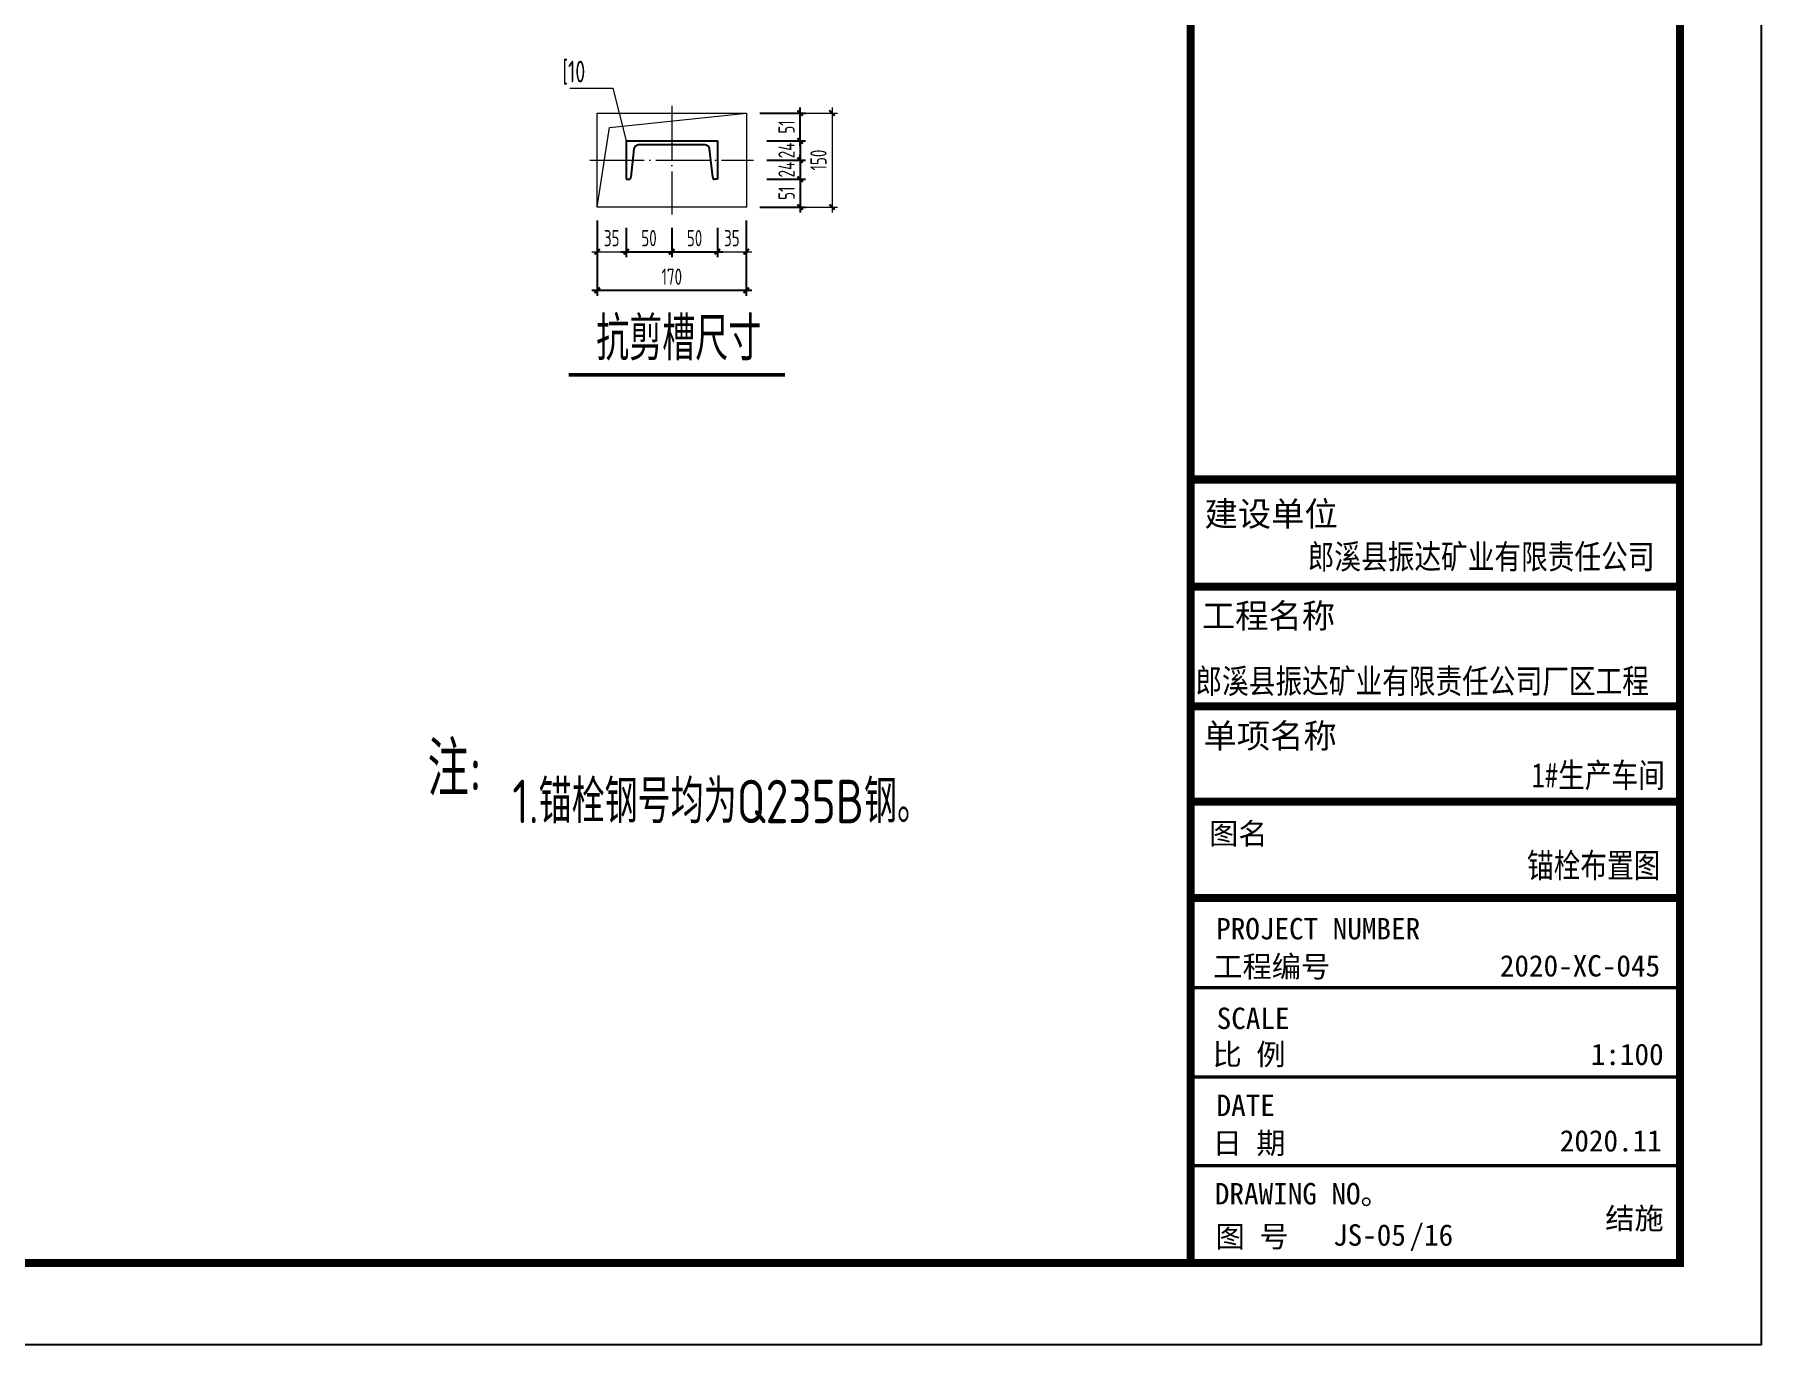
# Model space of a CAD drawing. Extents: x 69728788 to 150676229, y 15322671 to 43663798.
# Drawn here: x 75233381 to 75275784, y 20524503 to 20556665 of the extents above; entities that cross this region are included whole.
import ezdxf
from ezdxf.enums import TextEntityAlignment as Align

# ---------------------------------------------------------------- set-up
doc = ezdxf.new("R2010")
doc.units = 0
doc.header["$LTSCALE"] = 1000
doc.header["$MEASUREMENT"] = 0
doc.linetypes.add('4', pattern=[5, 1.5, -1, 1.5, -1])
doc.linetypes.add('DOTE', pattern=[2.42, 2, -0.2, 0.02, -0.2])
doc.layers.get('0').update_dxf_attribs({"linetype": 'CONTINUOUS'})
doc.layers.get('DEFPOINTS').update_dxf_attribs({"linetype": 'CONTINUOUS'})
for name, color, linetype in [('AXIS', 3, 'CONTINUOUS'), ('COLU', 7, 'CONTINUOUS'), ('DIM', 3, 'CONTINUOUS'), ('NUM', 7, 'CONTINUOUS'), ('OTHER', 7, 'CONTINUOUS'), ('PUB_TITLE', 4, 'CONTINUOUS'), ('TEXT', 7, 'CONTINUOUS'), ('一般文字', 6, 'CONTINUOUS'), ('图框', 253, 'CONTINUOUS'), ('钢板标注', 253, 'CONTINUOUS')]:
    doc.layers.add(name, color=color, linetype=linetype)
doc.styles.add('-黑体', font='simhei.ttf')
doc.styles.add('TSSD_Dimension', font='Tssdeng.shx', dxfattribs={"width": 0.7, "bigfont": 'hztxt.shx'})
doc.styles.add('TSSD_Rein', font='atssdeng.shx', dxfattribs={"width": 0.7, "bigfont": 'atssdchn.shx'})
doc.styles.add('宋体', font='', dxfattribs={"width": 0.8})
doc.styles.add('黑体', font='simhei.ttf', dxfattribs={"width": 0.6, "height": 4.3})
doc.styles.get('宋体').set_extended_font_data('SimSun')
doc.dimstyles.new('TSSD_10_100', dxfattribs={"dimtxt": 300, "dimasz": 100, "dimexe": 100, "dimexo": 250, "dimgap": 100, "dimtad": 1, "dimdec": 0, "dimlfac": 0.1, "dimzin": 0, "dimdsep": 46, "dimtxsty": 'TSSD_Dimension', "dimblk": 'ARCHTICK', "dimcen": 0, "dimdle": 100, "dimclrt": 7, "dimadec": 0, "dimazin": 0, "dimtfac": 1, "dimtdec": 0, "dimtix": 1, "dimtmove": 2, "dimatfit": 3, "dimldrblk": 'ARCHTICK', "dimfxl": 1, "dimtolj": 1, "dimtzin": 0, "dimarcsym": 0})

# ---------------------------------------------------------------- blocks, each defined once
blk = doc.blocks.new('A$C77486477')
at = {"layer": '钢板标注', "color": 1, "linetype": '4'}
for p, q in [((-544, 23, 1102), (-544, -242, 1102)), ((-544, 23, 1102), (86, 23, 1102)), ((86, 23, 1102), (86, -242, 1102)), ((-490, -32, 1102), (-512, -228, 1102)), ((2, -4, 1102), (-460, -4, 1102)), ((54, -228, 1102), (32, -32, 1102)), ((-544, -242, 1102), (-524, -242, 1102)), ((86, -242, 1102), (67, -242, 1102))]:
    blk.add_line(p, q, dxfattribs=at)
at = {"layer": '钢板标注'}
for centre, radius, start, end in [((-458, -37, 1102), 32.6, 93.4084, 170.881), ((0, -37, 1102), 32.6, 9.119, 86.5916), ((-524, -230, 1102), 11.8, 266.2349, 9.4759), ((66, -230, 1102), 11.8, 170.5243, 273.765)]:
    blk.add_arc(centre, radius, start, end, dxfattribs=at)
blk = doc.blocks.new('_ArchTick')
at = {"color": 0, "linetype": 'ByBlock', "const_width": 0.4}
blk.add_lwpolyline([(-0.5, -0.5), (0.5, 0.5)], dxfattribs=at)
blk = doc.blocks.new('*D68')
at = {"layer": 'DEFPOINTS', "color": 0}
for p in [(73039821, 21796594), (73039821, 21796240), (73040682, 21796240)]:
    blk.add_point(p, dxfattribs=at)
at = {"layer": 'DIM', "color": 0, "lineweight": -2}
for p, q in [((73040071, 21796594), (73040782, 21796594)), ((73040682, 21796594), (73040682, 21796694)), ((73040682, 21796594), (73040682, 21796240)), ((73040071, 21796240), (73040782, 21796240)), ((73040682, 21796240), (73040682, 21796140))]:
    blk.add_line(p, q, dxfattribs=at)
at = {"layer": 'DIM', "color": 0, "lineweight": -2, "xscale": 100, "yscale": 100, "zscale": 100}
for p, rotation in [((73040682, 21796594), 270), ((73040682, 21796240), 90)]:
    blk.add_blockref('_ArchTick', p, dxfattribs=dict(at, rotation=rotation))
at = {"layer": 'DIM', "color": 7, "lineweight": 5, "insert": (73040432, 21796417), "char_height": 300, "attachment_point": 5, "rotation": 90, "style": 'TSSD_Dimension'}
blk.add_mtext('\\A1;24', dxfattribs=at)
blk = doc.blocks.new('*D69')
at = {"layer": 'DEFPOINTS', "color": 0}
for p in [(73039821, 21796240), (73039821, 21795887), (73040682, 21795887)]:
    blk.add_point(p, dxfattribs=at)
at = {"layer": 'DIM', "color": 0, "lineweight": -2}
for p, q in [((73040071, 21796240), (73040782, 21796240)), ((73040682, 21796240), (73040682, 21796340)), ((73040682, 21796240), (73040682, 21795887)), ((73040071, 21795887), (73040782, 21795887)), ((73040682, 21795887), (73040682, 21795787))]:
    blk.add_line(p, q, dxfattribs=at)
at = {"layer": 'DIM', "color": 0, "lineweight": -2, "xscale": 100, "yscale": 100, "zscale": 100}
for p, rotation in [((73040682, 21796240), 270), ((73040682, 21795887), 90)]:
    blk.add_blockref('_ArchTick', p, dxfattribs=dict(at, rotation=rotation))
at = {"layer": 'DIM', "color": 7, "lineweight": 5, "insert": (73040432, 21796064), "char_height": 300, "attachment_point": 5, "rotation": 90, "style": 'TSSD_Dimension'}
blk.add_mtext('\\A1;24', dxfattribs=at)
blk = doc.blocks.new('*D70')
at = {"layer": 'DEFPOINTS', "color": 0}
for p in [(73039691, 21797107, -512), (73040682, 21797107), (73039827, 21796594)]:
    blk.add_point(p, dxfattribs=at)
at = {"layer": 'DIM', "color": 0, "lineweight": -2}
for p, q in [((73040682, 21796494), (73040682, 21797207)), ((73039941, 21797107), (73040782, 21797107)), ((73040077, 21796594), (73040782, 21796594))]:
    blk.add_line(p, q, dxfattribs=at)
at = {"layer": 'DIM', "color": 0, "lineweight": -2, "xscale": 100, "yscale": 100, "zscale": 100}
for p, rotation in [((73040682, 21797107), 90), ((73040682, 21796594), 270)]:
    blk.add_blockref('_ArchTick', p, dxfattribs=dict(at, rotation=rotation))
at = {"layer": 'DIM', "color": 7, "lineweight": 5, "insert": (73040432, 21796850), "char_height": 300, "attachment_point": 5, "rotation": 90, "style": 'TSSD_Dimension'}
blk.add_mtext('\\A1;51', dxfattribs=at)
blk = doc.blocks.new('*D71')
at = {"layer": 'DEFPOINTS', "color": 0}
for p in [(73039827, 21795887), (73039691, 21795374, -512), (73040682, 21795374)]:
    blk.add_point(p, dxfattribs=at)
at = {"layer": 'DIM', "color": 0, "lineweight": -2}
for p, q in [((73040077, 21795887), (73040782, 21795887)), ((73040682, 21795987), (73040682, 21795274)), ((73039941, 21795374), (73040782, 21795374))]:
    blk.add_line(p, q, dxfattribs=at)
at = {"layer": 'DIM', "color": 0, "lineweight": -2, "xscale": 100, "yscale": 100, "zscale": 100}
for p, rotation in [((73040682, 21795887), 90), ((73040682, 21795374), 270)]:
    blk.add_blockref('_ArchTick', p, dxfattribs=dict(at, rotation=rotation))
at = {"layer": 'DIM', "color": 7, "lineweight": 5, "insert": (73040432, 21795630), "char_height": 300, "attachment_point": 5, "rotation": 90, "style": 'TSSD_Dimension'}
blk.add_mtext('\\A1;51', dxfattribs=at)
blk = doc.blocks.new('*D72')
at = {"layer": 'DEFPOINTS', "color": 0}
for p in [(73037478, 21795240), (73038318, 21795240), (73038318, 21794552)]:
    blk.add_point(p, dxfattribs=at)
at = {"layer": 'DIM', "color": 0, "lineweight": -2}
for p, q in [((73037478, 21794990), (73037478, 21794452)), ((73038318, 21794990), (73038318, 21794452)), ((73037378, 21794552), (73038418, 21794552))]:
    blk.add_line(p, q, dxfattribs=at)
at = {"layer": 'DIM', "color": 0, "lineweight": -2, "xscale": 100, "yscale": 100, "zscale": 100, "rotation": 180}
blk.add_blockref('_ArchTick', (73037478, 21794552), dxfattribs=at)
at = {"layer": 'DIM', "color": 0, "lineweight": -2, "xscale": 100, "yscale": 100, "zscale": 100}
blk.add_blockref('_ArchTick', (73038318, 21794552), dxfattribs=at)
at = {"layer": 'DIM', "color": 7, "lineweight": 5, "insert": (73037898, 21794802), "char_height": 300, "attachment_point": 5, "style": 'TSSD_Dimension'}
blk.add_mtext('\\A1;50', dxfattribs=at)
blk = doc.blocks.new('*D73')
at = {"layer": 'DEFPOINTS', "color": 0}
for p in [(73038318, 21795240), (73039158, 21795240), (73039158, 21794552)]:
    blk.add_point(p, dxfattribs=at)
at = {"layer": 'DIM', "color": 0, "lineweight": -2}
for p, q in [((73038318, 21794990), (73038318, 21794452)), ((73039158, 21794990), (73039158, 21794452)), ((73038218, 21794552), (73039258, 21794552))]:
    blk.add_line(p, q, dxfattribs=at)
at = {"layer": 'DIM', "color": 0, "lineweight": -2, "xscale": 100, "yscale": 100, "zscale": 100, "rotation": 180}
blk.add_blockref('_ArchTick', (73038318, 21794552), dxfattribs=at)
at = {"layer": 'DIM', "color": 0, "lineweight": -2, "xscale": 100, "yscale": 100, "zscale": 100}
blk.add_blockref('_ArchTick', (73039158, 21794552), dxfattribs=at)
at = {"layer": 'DIM', "color": 7, "lineweight": 5, "insert": (73038738, 21794802), "char_height": 300, "attachment_point": 5, "style": 'TSSD_Dimension'}
blk.add_mtext('\\A1;50', dxfattribs=at)
blk = doc.blocks.new('*D74')
at = {"layer": 'DEFPOINTS', "color": 0}
for p in [(73036945, 21795374, -256), (73039691, 21795374, -256), (73039691, 21793842)]:
    blk.add_point(p, dxfattribs=at)
at = {"layer": 'DIM', "color": 0, "lineweight": -2}
for p, q in [((73036945, 21795124), (73036945, 21793742)), ((73039691, 21795124), (73039691, 21793742)), ((73036845, 21793842), (73039791, 21793842))]:
    blk.add_line(p, q, dxfattribs=at)
at = {"layer": 'DIM', "color": 0, "lineweight": -2, "xscale": 100, "yscale": 100, "zscale": 100, "rotation": 180}
blk.add_blockref('_ArchTick', (73036945, 21793842), dxfattribs=at)
at = {"layer": 'DIM', "color": 0, "lineweight": -2, "xscale": 100, "yscale": 100, "zscale": 100}
blk.add_blockref('_ArchTick', (73039691, 21793842), dxfattribs=at)
at = {"layer": 'DIM', "color": 7, "lineweight": 5, "insert": (73038318, 21794092), "char_height": 300, "attachment_point": 5, "style": 'TSSD_Dimension'}
blk.add_mtext('\\A1;170', dxfattribs=at)
blk = doc.blocks.new('125663')
at = {"layer": 'AXIS', "linetype": 'DOTE', "lineweight": 5, "ltscale": 0.5}
for p, q in [((73038317.9, 21797240.3, -256), (73038317.9, 21795240.3, -256)), ((73036811.2, 21796240.3, -256), (73039824.6, 21796240.3, -256))]:
    blk.add_line(p, q, dxfattribs=at)
at = {"layer": 'COLU', "lineweight": 5}
for p, q in [((73036439.3, 21797562.2, 256), (73037233.3, 21797562.2, 256)), ((73037233.3, 21797562.2, 256), (73037477.9, 21796593.6, -256)), ((73036944.6, 21795373.6, -256), (73037173.5, 21796841.6)), ((73037173.5, 21796841.6), (73039691.2, 21797106.9, -256))]:
    blk.add_line(p, q, dxfattribs=at)
at = {"layer": 'COLU', "lineweight": 5, "elevation": -256}
blk.add_lwpolyline([(73036944.6, 21797106.9), (73039691.2, 21797106.9), (73039691.2, 21795373.6), (73036944.6, 21795373.6)], close=True, dxfattribs=at)
at = {"layer": 'DIM', "lineweight": 5}
for p, q in [((73041269.9, 21797206.9, 256), (73041269.9, 21795273.6, 256)), ((73040664.9, 21797106.9, 256), (73041369.9, 21797106.9, 256)), ((73040529.4, 21795373.6, 256), (73041369.9, 21795373.6, 256)), ((73036944.6, 21795123.6), (73036944.6, 21794452)), ((73037477.9, 21794990.3), (73037477.9, 21794452)), ((73039157.9, 21794990.3), (73039157.9, 21794452)), ((73039691.2, 21795123.6), (73039691.2, 21794452)), ((73036844.6, 21794552), (73037577.9, 21794552)), ((73039057.9, 21794552), (73039791.2, 21794552))]:
    blk.add_line(p, q, dxfattribs=at)
at = {"layer": 'NUM', "const_width": 66.7}
blk.add_lwpolyline([(73040401.6, 21792284.8), (73036418.6, 21792284.8)], dxfattribs=at)
at = {"layer": 'COLU', "lineweight": 5, "xscale": 2.66666667163372, "yscale": 2.66666666790843, "zscale": 2.666666666666666}
blk.add_blockref('A$C77486477', (73038928.2, 21796531.5, -3194.7), dxfattribs=at)
at = {"layer": 'DIM', "lineweight": 5, "xscale": 100, "yscale": 100, "zscale": 100}
for p, rotation in [((73041269.9, 21797106.9, 256), 90), ((73041269.9, 21795373.6, 256), 270), ((73036944.6, 21794552), 180), ((73039157.9, 21794552), 180)]:
    blk.add_blockref('_ArchTick', p, dxfattribs=dict(at, rotation=rotation))
for p in [(73037477.9, 21794552), (73039691.2, 21794552)]:
    blk.add_blockref('_ArchTick', p, dxfattribs=at)
at = {"layer": 'DIM', "color": 7, "lineweight": 5, "insert": (73041019.9, 21796240.3, 256), "char_height": 300, "attachment_point": 5, "rotation": 90, "style": 'TSSD_Dimension'}
blk.add_mtext('150', dxfattribs=at)
at = {"layer": 'DIM', "color": 7, "lineweight": 5, "char_height": 300, "attachment_point": 5, "style": 'TSSD_Dimension'}
for insert in [(73037211.2, 21794802), (73039424.6, 21794802)]:
    blk.add_mtext('35', dxfattribs=dict(at, insert=insert))
at = {"layer": 'TEXT', "lineweight": 5, "style": 'TSSD_Rein', "width": 0.7}
blk.add_text('[10', height=400, dxfattribs=at).set_placement((73036303.2, 21797670.3, 256))
at = {"layer": 'TEXT', "lineweight": 5, "style": 'TSSD_Rein', "width": 0.8}
blk.add_text('抗剪槽尺寸', height=800, dxfattribs=at).set_placement((73038445.7, 21792551.4), align=Align.CENTER)
at = {"layer": 'DIM', "lineweight": 5}
for base, p1, p2, angle, picture, middle in [((73040681.8, 21797106.9, 256), (73039826.8, 21796593.6, 256), (73039691.2, 21797106.9, -256), 90, '*D70', (73040431.8, 21796850.3, 256)), ((73040681.8, 21795373.6, 256), (73039826.8, 21795886.9, 256), (73039691.2, 21795373.6, -256), 270, '*D71', (73040431.8, 21795630.3, 256))]:
    dim = blk.add_linear_dim(base=base, p1=p1, p2=p2, angle=angle, dimstyle='TSSD_10_100', dxfattribs=at)
    dim.commit()
    dim.dimension.update_dxf_attribs({"geometry": picture, "text_midpoint": middle})
for base, p1, p2, picture, middle in [((73040681.8, 21796240.3, 256), (73039821.4, 21796593.6, 256), (73039821.4, 21796240.3, 256), '*D68', (73040431.8, 21796416.9, 256)), ((73040681.8, 21795886.9, 256), (73039821.4, 21796240.3, 256), (73039821.4, 21795886.9, 256), '*D69', (73040431.8, 21796063.6, 256))]:
    dim = blk.add_linear_dim(base=base, p1=p1, p2=p2, angle=90, text='24', dimstyle='TSSD_10_100', dxfattribs=at)
    dim.commit()
    dim.dimension.update_dxf_attribs({"geometry": picture, "text_midpoint": middle})
for base, p1, p2, text, picture, middle in [((73039691.2, 21793842.2), (73036944.6, 21795373.6, -256), (73039691.2, 21795373.6, -256), '170', '*D74', (73038317.9, 21794092.2)), ((73038317.9, 21794552), (73037477.9, 21795240.3), (73038317.9, 21795240.3), '50', '*D72', (73037897.9, 21794802)), ((73039157.9, 21794552), (73038317.9, 21795240.3), (73039157.9, 21795240.3), '50', '*D73', (73038737.9, 21794802))]:
    dim = blk.add_linear_dim(base=base, p1=p1, p2=p2, text=text, dimstyle='TSSD_10_100', dxfattribs=at)
    dim.commit()
    dim.dimension.update_dxf_attribs({"geometry": picture, "text_midpoint": middle})

msp = doc.modelspace()

# ---------------------------------------------------------------- linework, layer by layer
at = {"layer": 'PUB_TITLE'}
msp.add_lwpolyline([(75107584.3, 20524502.8), (75275784.3, 20524502.8), (75275784.3, 20643302.8), (75107584.3, 20643302.8)], close=True, dxfattribs=at)
at = {"layer": 'PUB_TITLE', "const_width": 200}
msp.add_lwpolyline([(75112584.3, 20526502.8), (75273784.3, 20526502.8), (75273784.3, 20641302.8), (75112584.3, 20641302.8)], close=True, dxfattribs=at)
at = {"layer": '图框', "color": 4}
for points, const_width in [([(75273784.3, 20526502.8), (75261765.8, 20526502.8), (75261765.8, 20641302.8), (75273784.3, 20641302.8)], 197.2), ([(75261765.8, 20545741.1), (75273740.6, 20545741.1)], 199.2), ([(75261765.8, 20543107.1), (75273744.3, 20543107.1)], 199.2), ([(75261765.8, 20540172.7), (75273784.3, 20540172.7)], 199.2), ([(75261765.8, 20537831.2), (75273784.3, 20537831.2)], 199.2), ([(75261765.8, 20535462.1), (75273784.3, 20535462.1)], 199.2), ([(75261765.8, 20533264.4), (75273784.3, 20533264.4)], 80.7), ([(75261765.8, 20531070.5), (75273784.3, 20531070.5)], 80.7), ([(75261765.8, 20528893.2), (75273784.3, 20528893.2)], 80.7)]:
    msp.add_lwpolyline(points, dxfattribs=dict(at, const_width=const_width))

# ---------------------------------------------------------------- block references
at = {"layer": 'OTHER', "xscale": 1.333000004291534, "yscale": 1.333000000566244, "zscale": 1.333}
msp.add_blockref('125663', (-22111049.9, -8500805), dxfattribs=at)

# ---------------------------------------------------------------- texts
at = {"layer": 'TEXT', "color": 3, "style": '-黑体', "width": 0.8}
for s, p in [('郎溪县振达矿业有限责任公司', (75264642.2, 20543544.8)), ('郎溪县振达矿业有限责任公司厂区工程', (75261885.6, 20540489.9)), ('1#生产车间', (75270138.3, 20538178.5)), ('锚栓布置图', (75270026.7, 20535964.2, -27.6))]:
    msp.add_text(s, height=600.3, dxfattribs=at).set_placement(p)
at = {"layer": '一般文字', "color": 7, "style": 'TSSD_Rein', "width": 0.8}
msp.add_text('注:', height=1333.3, dxfattribs=at).set_placement((75243701.5, 20538632.3), align=Align.MIDDLE_CENTER)
msp.add_text('1.锚栓钢号均为Q235B钢。', height=1066.64, dxfattribs=at).set_placement((75245111.7, 20537301.7))
at = {"layer": '图框', "color": 4}
for s, height, style, p in [('建设单位', 600, '黑体', (75262109.1, 20544595.7)), ('工程名称', 600, '黑体', (75262042.6, 20542092.6)), ('单项名称', 600, '黑体', (75262082.6, 20539145.3)), ('图名', 525.89, '黑体', (75262221.1, 20536781.1)), ('工程编号', 525.89, '黑体', (75262324, 20533518.5)), ('2020-XC-045', 525.888, '宋体', (75269360.7, 20533536.7)), ('SCALE', 525.89, '黑体', (75262407.8, 20532247.4)), ('比 例', 525.89, '黑体', (75262306.3, 20531361.5)), ('1:100', 525.89, '宋体', (75271593.7, 20531363.6)), ('DATE', 525.89, '黑体', (75262405.1, 20530110.2)), ('日 期', 525.89, '黑体', (75262306.3, 20529184.2)), ('2020.11', 525.89, '宋体', (75270832.5, 20529240.6)), ('DRAWING NO。', 525.888, '黑体', (75262363.6, 20527940.8)), ('图 号', 525.89, '黑体', (75262381, 20526890.7))]:
    msp.add_text(s, height=height, dxfattribs=dict(at, style=style)).set_placement(p)
at = {"layer": '图框', "color": 0, "style": '黑体'}
msp.add_text('PROJECT NUMBER', height=525.888, dxfattribs=at).set_placement((75262395, 20534448.1))
at = {"layer": '图框', "color": 3, "style": '宋体'}
for s, p in [('结施', (75271948.2, 20527335.7)), ('JS-05', (75265265.4, 20526927.4)), ('/16', (75267140.9, 20526927.4))]:
    msp.add_text(s, height=525.89, dxfattribs=at).set_placement(p)

doc.saveas('drawing.dxf')
